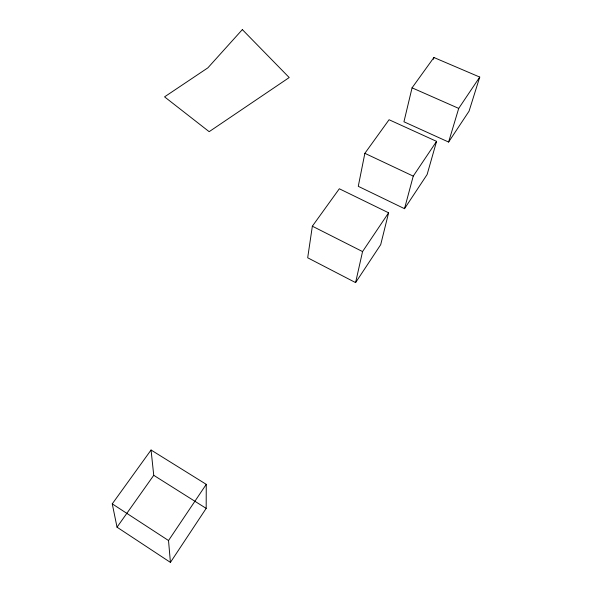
<?xml version="1.0" encoding="UTF-8"?>
<svg xmlns="http://www.w3.org/2000/svg" width="592" height="592" viewBox="0 0 592 592"><rect width="100%" height="100%" fill="white"/><g stroke="black" fill="none" stroke-linecap="round" stroke-linejoin="round"><path stroke-width="0.89" d="M206.179 508.38L206.26 484.345L151.056 450.016L112.258 503.859L117.031 527.183L170.429 562.4L206.179 508.38L153.742 475.309L151.056 450.016M312.354 226.188L307.685 257.786L355.592 282.606L380.7 244.666L388.604 212.802L339.327 188.767L312.354 226.188L362.556 251.585L355.592 282.606M364.864 153.328L358.271 186.317L404.514 208.687L427.121 174.529L436.57 141.37L389.07 119.732L364.864 153.328L413.238 176.12L404.514 208.687M412.062 87.831L403.944 121.782L448.61 142.05L469.071 111.141L479.742 77.078L433.914 57.505L412.062 87.831L458.711 108.395L479.742 77.078M433.47 59.267L433.914 57.505M448.61 142.05L458.711 108.395M170.429 562.4L168.52 540.533L206.26 484.345M362.556 251.585L388.604 212.802M413.238 176.12L436.57 141.37M117.031 527.183L153.742 475.309M112.258 503.859L168.52 540.533M242.343 29.6L207.881 67.836L164.554 96.859L209.168 131.676L289.207 77.552L242.343 29.6"/></g></svg>
